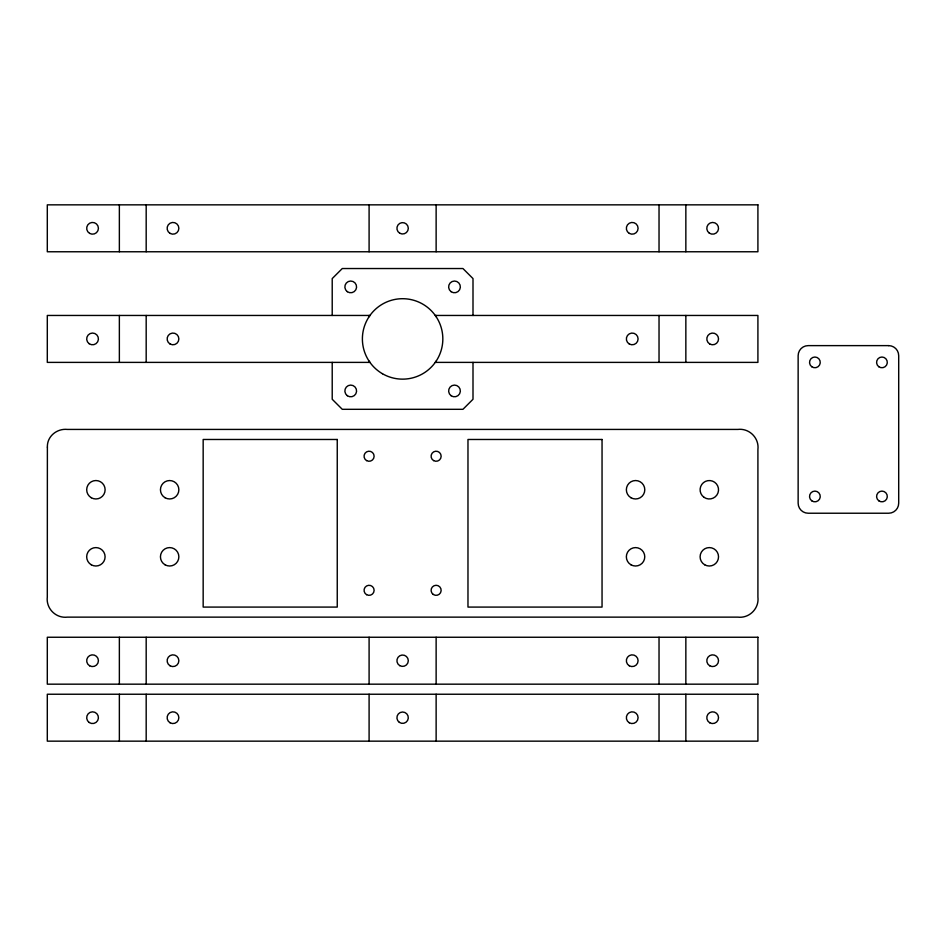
<?xml version="1.0" encoding="UTF-8"?>
<svg xmlns="http://www.w3.org/2000/svg" width="946" height="946" viewBox="0 0 946 946"><rect width="100%" height="100%" fill="white"/><g stroke="black" fill="none" stroke-linecap="round" stroke-linejoin="round"><path stroke-width="1.42" d="M685.85 204.844L685.85 251.766M685.85 315.456L685.85 362.389M685.85 637.249L685.85 684.171M685.85 694.234L685.85 741.156M659.031 204.844L659.031 251.766M659.031 315.456L659.031 362.389M659.031 637.249L659.031 684.171M659.031 694.234L659.031 741.156M473 315.456L473 278.585L462.949 268.534L342.275 268.534L332.212 278.585L332.212 315.456M473 362.389L473 399.259L462.949 409.311L342.275 409.311L332.212 399.259L332.212 362.389M436.13 204.844L436.13 251.766M436.13 315.456L436.13 316.685L435.278 315.456L757.912 315.456L757.912 362.389L435.278 362.389L436.13 361.159L436.13 362.389M436.13 637.249L436.13 684.171M436.13 694.234L436.13 741.156M369.094 204.844L369.094 251.766M369.094 315.456L369.094 316.685L369.933 315.456L47.3 315.456L47.3 362.389L369.933 362.389L369.094 361.159L369.094 362.389M369.094 637.249L369.094 684.171M369.094 694.234L369.094 741.156M146.181 204.844L146.181 251.766M146.181 315.456L146.181 362.389M146.181 637.249L146.181 684.171M146.181 694.234L146.181 741.156M119.362 204.844L119.362 251.766M119.362 315.456L119.362 362.389M119.362 637.249L119.362 684.171M119.362 694.234L119.362 741.156M47.383 447.103L47.3 597.021C45.893 608.538 55.897 618.542 67.414 617.135L737.809 617.135C749.315 618.542 759.331 608.538 757.912 597.021L757.912 449.539C759.331 438.022 749.315 428.018 737.809 429.425L67.414 429.425C57.032 428.302 46.957 436.319 47.383 447.103M757.912 204.844L47.3 204.844L47.3 251.766L757.912 251.766L757.912 204.844M888.649 345.621L808.191 345.621A10.051 10.051 0 0 0 798.14 355.684L798.14 503.166A10.051 10.051 0 0 0 808.191 513.229L888.649 513.229A10.051 10.051 0 0 0 898.7 503.166L898.7 355.684A10.051 10.051 0 0 0 888.649 345.621M337.249 439.476L203.165 439.476L203.165 607.084L337.249 607.084L337.249 439.476M602.046 439.476L467.974 439.476L467.974 607.084L602.046 607.084L602.046 439.476M757.912 637.249L47.3 637.249L47.3 684.171L757.912 684.171L757.912 637.249M757.912 694.234L47.3 694.234L47.3 741.156L757.912 741.156L757.912 694.234M709.737 665.795A5.865 5.865 0 0 0 718.534 660.71A5.865 5.865 0 0 0 709.737 655.625A5.865 5.865 0 0 0 709.737 665.795M629.291 665.795A5.865 5.865 0 0 0 638.089 660.71A5.865 5.865 0 0 0 629.291 655.625A5.865 5.865 0 0 0 629.291 665.795M399.756 665.641A5.7 5.7 0 0 0 408.305 660.71A5.7 5.7 0 0 0 399.756 655.779A5.7 5.7 0 0 0 399.756 665.641M170.067 665.795A5.865 5.865 0 0 0 178.865 660.71A5.865 5.865 0 0 0 170.067 655.625A5.865 5.865 0 0 0 170.067 665.795M89.622 665.795A5.865 5.865 0 0 0 98.419 660.71A5.865 5.865 0 0 0 89.622 655.625A5.865 5.865 0 0 0 89.622 665.795M629.291 722.779A5.865 5.865 0 0 0 638.089 717.695A5.865 5.865 0 0 0 629.291 712.61A5.865 5.865 0 0 0 629.291 722.779M709.737 722.779A5.865 5.865 0 0 0 718.534 717.695A5.865 5.865 0 0 0 709.737 712.61A5.865 5.865 0 0 0 709.737 722.779M399.33 722.354A5.7 5.7 0 0 0 408.282 718.203A5.7 5.7 0 0 0 400.217 712.527A5.7 5.7 0 0 0 399.33 722.354M170.067 722.779A5.865 5.865 0 0 0 178.865 717.695A5.865 5.865 0 0 0 170.067 712.61A5.865 5.865 0 0 0 170.067 722.779M89.172 722.484A5.865 5.865 0 0 0 98.396 718.215A5.865 5.865 0 0 0 90.083 712.373A5.865 5.865 0 0 0 89.172 722.484M399.756 233.236A5.7 5.7 0 0 0 408.305 228.305A5.7 5.7 0 0 0 399.756 223.374A5.7 5.7 0 0 0 399.756 233.236M709.287 233.106A5.865 5.865 0 0 0 718.511 228.837A5.865 5.865 0 0 0 710.198 222.984A5.865 5.865 0 0 0 709.287 233.106M629.291 233.39A5.865 5.865 0 0 0 638.089 228.305A5.865 5.865 0 0 0 629.291 223.221A5.865 5.865 0 0 0 629.291 233.39M170.067 233.39A5.865 5.865 0 0 0 178.865 228.305A5.865 5.865 0 0 0 170.067 223.221A5.865 5.865 0 0 0 170.067 233.39M89.622 233.39A5.865 5.865 0 0 0 98.419 228.305A5.865 5.865 0 0 0 89.622 223.221A5.865 5.865 0 0 0 89.622 233.39M382.491 373.753A40.229 40.229 0 0 0 442.834 338.916A40.229 40.229 0 0 0 382.491 304.092A40.229 40.229 0 0 0 382.491 373.753M347.348 395.735A5.865 5.865 0 0 0 356.559 391.467A5.865 5.865 0 0 0 348.258 385.625A5.865 5.865 0 0 0 347.348 395.735M451.124 395.735A5.865 5.865 0 0 0 460.335 391.467A5.865 5.865 0 0 0 452.034 385.625A5.865 5.865 0 0 0 451.124 395.735M451.124 291.699A5.865 5.865 0 0 0 460.335 287.43A5.865 5.865 0 0 0 452.034 281.577A5.865 5.865 0 0 0 451.124 291.699M347.348 291.699A5.865 5.865 0 0 0 356.559 287.43A5.865 5.865 0 0 0 348.258 281.577A5.865 5.865 0 0 0 347.348 291.699M89.172 343.717A5.865 5.865 0 0 0 98.396 339.448A5.865 5.865 0 0 0 90.083 333.595A5.865 5.865 0 0 0 89.172 343.717M170.067 344.001A5.865 5.865 0 0 0 178.865 338.916A5.865 5.865 0 0 0 170.067 333.843A5.865 5.865 0 0 0 170.067 344.001M629.291 344.001A5.865 5.865 0 0 0 638.089 338.916A5.865 5.865 0 0 0 629.291 333.843A5.865 5.865 0 0 0 629.291 344.001M709.737 344.001A5.865 5.865 0 0 0 718.534 338.916A5.865 5.865 0 0 0 709.737 333.843A5.865 5.865 0 0 0 709.737 344.001M366.575 594.667A5.026 5.026 0 0 0 374.119 590.316A5.026 5.026 0 0 0 366.575 585.964A5.026 5.026 0 0 0 366.575 594.667M433.611 460.596A5.026 5.026 0 0 0 441.155 456.244A5.026 5.026 0 0 0 433.611 451.881A5.026 5.026 0 0 0 433.611 460.596M433.233 594.431A5.026 5.026 0 0 0 441.132 590.765A5.026 5.026 0 0 0 434.013 585.751A5.026 5.026 0 0 0 433.233 594.431M366.575 460.596A5.026 5.026 0 0 0 374.119 456.244A5.026 5.026 0 0 0 366.575 451.881A5.026 5.026 0 0 0 366.575 460.596M165.042 564.786A9.224 9.224 0 0 0 178.865 556.804A9.224 9.224 0 0 0 165.042 548.822A9.224 9.224 0 0 0 165.042 564.786M165.042 497.738A9.224 9.224 0 0 0 178.865 489.756A9.224 9.224 0 0 0 165.042 481.774A9.224 9.224 0 0 0 165.042 497.738M91.289 497.738A9.224 9.224 0 0 0 105.124 489.756A9.224 9.224 0 0 0 91.289 481.774A9.224 9.224 0 0 0 91.289 497.738M91.277 564.786A9.224 9.224 0 0 0 105.101 556.804A9.224 9.224 0 0 0 91.277 548.822A9.224 9.224 0 0 0 91.277 564.786M704.699 564.786A9.224 9.224 0 0 0 718.534 556.804A9.224 9.224 0 0 0 704.699 548.822A9.224 9.224 0 0 0 704.699 564.786M704.001 497.3A9.224 9.224 0 0 0 718.499 490.584A9.224 9.224 0 0 0 705.444 481.396A9.224 9.224 0 0 0 704.001 497.3M630.958 497.738A9.224 9.224 0 0 0 644.794 489.756A9.224 9.224 0 0 0 630.958 481.774A9.224 9.224 0 0 0 630.958 497.738M630.947 564.786A9.224 9.224 0 0 0 644.77 556.804A9.224 9.224 0 0 0 630.947 548.822A9.224 9.224 0 0 0 630.947 564.786M811.727 500.789A5.369 5.369 0 0 0 820.229 497.04A5.369 5.369 0 0 0 812.732 491.553A5.369 5.369 0 0 0 811.727 500.789M811.727 366.717A5.369 5.369 0 0 0 820.229 362.968A5.369 5.369 0 0 0 812.732 357.482A5.369 5.369 0 0 0 811.727 366.717M878.775 500.789A5.369 5.369 0 0 0 887.277 497.04A5.369 5.369 0 0 0 879.78 491.553A5.369 5.369 0 0 0 878.775 500.789M878.775 366.717A5.369 5.369 0 0 0 887.277 362.968A5.369 5.369 0 0 0 879.78 357.482A5.369 5.369 0 0 0 878.775 366.717"/></g></svg>
